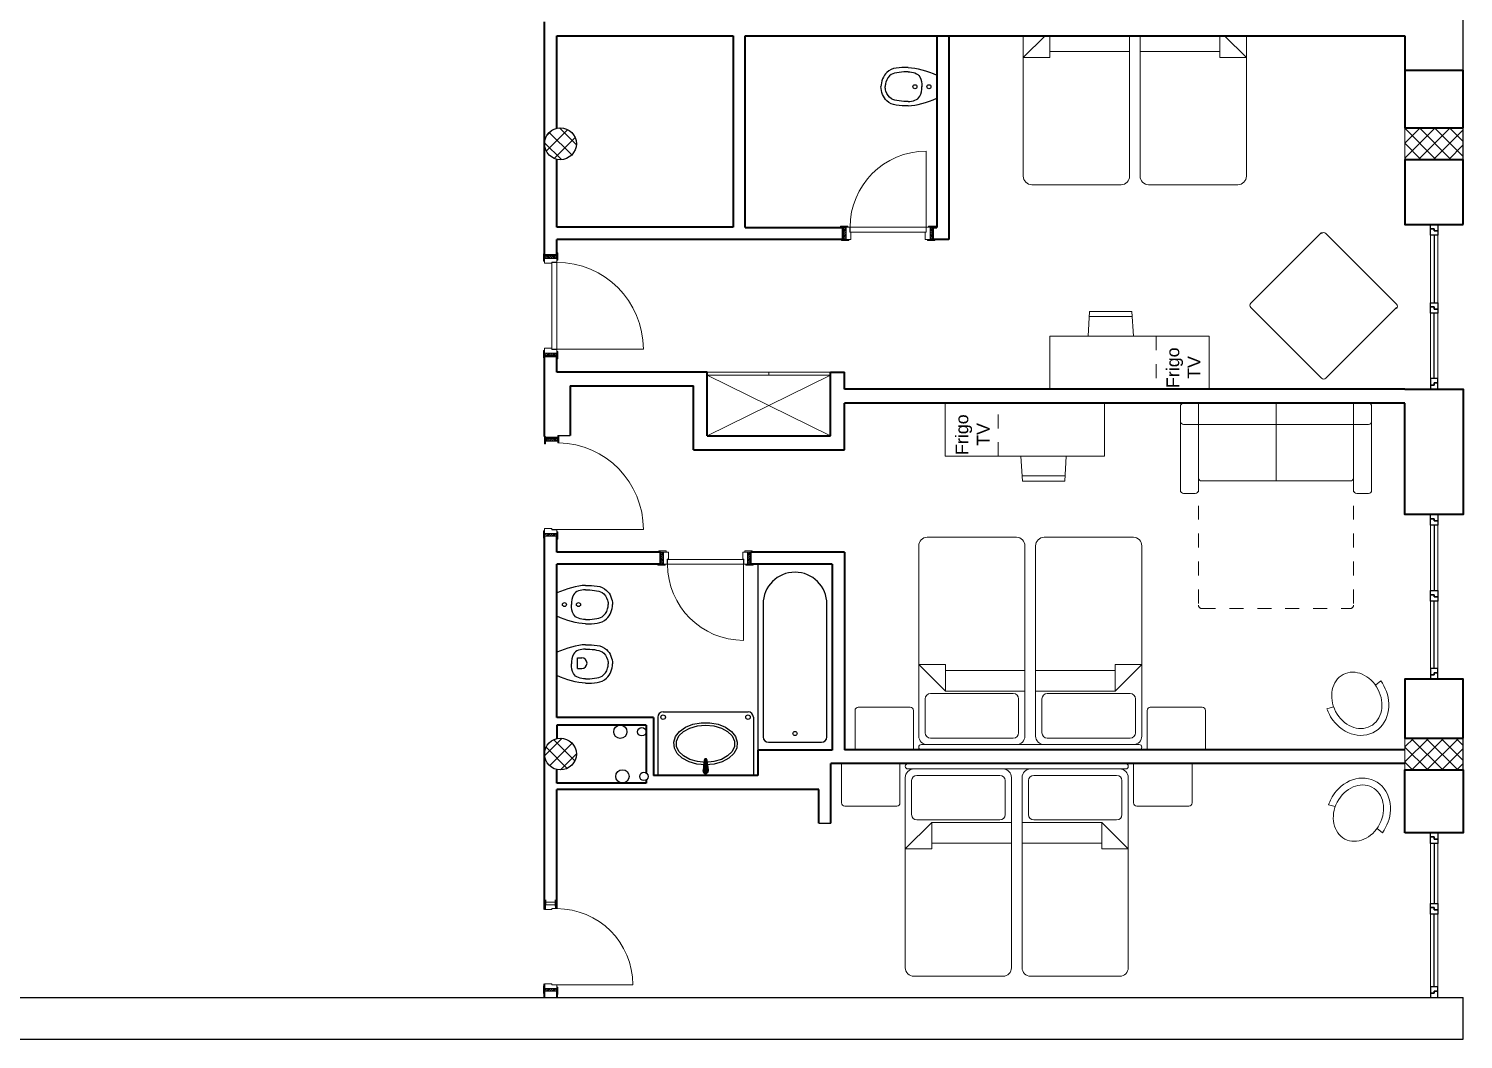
# Model space of a CAD drawing. Header units: inches. Extents: x -2770 to 3095, y -2847 to 3009.
# Drawn here: x 47.74 to 58.03, y 118.74 to 125.98 of the extents above; entities that cross this region are included whole.
import ezdxf

# ---------------------------------------------------------------- set-up
doc = ezdxf.new("R2010")
doc.units = ezdxf.units.IN
doc.header["$LTSCALE"] = 0.1
doc.header["$MEASUREMENT"] = 0
doc.linetypes.add('HIDDEN', pattern=[0.375, 0.25, -0.125])
for name, color, linetype, lineweight in [('ARREDI attrezzature - furniture', 175, 'Continuous', 9), ('MURATURA sezioni - section wall', 7, 'Continuous', 40), ('PILASTRI struttura - structure', 7, 'Continuous', 13), ('PORTE finestre - doors windows', 252, 'Continuous', 5), ('PROIEZIONI finissime - fine lines', 251, 'Continuous', 9)]:
    doc.layers.add(name, color=color, linetype=linetype, lineweight=lineweight)
for name, color, linetype in [('ARREDI igienici - bathroom', 173, 'Continuous'), ('FOGNATURE scarichi 2 - sewerage drains 2', 95, 'Continuous'), ('MONTANTI sezioni - windows structure section', 2, 'Continuous'), ('SCRITTE - txt', 252, 'Continuous')]:
    doc.layers.add(name, color=color, linetype=linetype)
doc.layers.add('MURATURE tratteggi - wall hatch', color=7, linetype='Continuous', lineweight=18, true_color=0x949494)
doc.layers.add('VETRATE sezioni - windows sections', color=7, linetype='Continuous', true_color=0x4d79ff)
doc.styles.get("Standard").update_dxf_attribs({"font": 'Arial.ttf'})

msp = doc.modelspace()

# ---------------------------------------------------------------- hatches: boundary and pattern name
at = {"layer": 'ARREDI igienici - bathroom', "linetype": 'Continuous'}
for points in [[(52.59332, 120.75137, 0.37817308), (52.58486, 120.74391), (52.57981, 120.70359, 0.12101958), (52.57732, 120.69634), (52.5755, 120.67112, 0.52453562), (52.59332, 120.64534)], [(52.59332, 120.75137, -0.37817308), (52.60177, 120.74391), (52.60682, 120.70359, -0.12101958), (52.60931, 120.69634), (52.61113, 120.67112, -0.52453562), (52.59332, 120.64534)]]:
    msp.add_hatch(color=256, dxfattribs=at).paths.add_polyline_path(points, flags=0)
at = {"layer": 'MURATURE tratteggi - wall hatch', "linetype": 'Continuous'}
h = msp.add_hatch(dxfattribs=at)
h.set_pattern_fill('NET', color=256, scale=0.609375, angle=135, style=0)
h.set_pattern_definition([(135, (152.78842, -49.43607), (-0.05386165, -0.05386165), []), (225, (152.78842, -49.43607), (0.05386165, -0.05386165), [])])
edge = h.paths.add_edge_path()
edge.add_arc((51.55235, 125.15917), 0.11426, 0, 360)
h = msp.add_hatch(dxfattribs=at)
h.set_pattern_fill('NET', color=256, scale=0.609375, angle=135, style=0)
h.set_pattern_definition([(135, (157.35883, -31.681885), (-0.05386165, -0.05386165), []), (225, (157.35883, -31.681885), (0.05386165, -0.05386165), [])])
h.paths.add_polyline_path([(57.60801, 125.04491), (57.60801, 125.27342), (58.02696, 125.27342), (58.02696, 125.04491)])
h = msp.add_hatch(dxfattribs=at)
h.set_pattern_fill('NET', color=256, scale=0.609375, angle=135, style=0)
h.set_pattern_definition([(135, (152.78842, -49.23246), (-0.05386165, -0.05386165), []), (225, (152.78842, -49.23246), (0.05386165, -0.05386165), [])])
edge = h.paths.add_edge_path()
edge.add_arc((51.55235, 120.78485), 0.11426, 0, 360)
h = msp.add_hatch(dxfattribs=at)
h.set_pattern_fill('NET', color=256, scale=0.609375, angle=135, style=0)
h.set_pattern_definition([(135, (157.35883, -31.48589), (-0.05386165, -0.05386165), []), (225, (157.35883, -31.48589), (0.05386165, -0.05386165), [])])
h.paths.add_polyline_path([(57.60801, 120.67059), (57.60801, 120.89911), (58.02696, 120.89911), (58.02696, 120.67059)])
at = {"layer": 'PORTE finestre - doors windows'}
h = msp.add_hatch(dxfattribs=at)
h.set_pattern_fill('ANSI31', color=135, scale=0.076172, style=0)
h.set_pattern_definition([(45, (55.809312, 92.131854), (-0.0067327062, 0.0067327062), [])])
h.paths.add_polyline_path([(53.58222, 124.47392), (53.58222, 124.55883), (53.60127, 124.55883), (53.60127, 124.47392)])
h = msp.add_hatch(dxfattribs=at)
h.set_pattern_fill('ANSI31', color=135, scale=0.076172, style=0)
h.set_pattern_definition([(135, (51.994981, 92.131854), (0.0067327062, 0.0067327062), [])])
h.paths.add_polyline_path([(54.22207, 124.47392), (54.22207, 124.55883), (54.20303, 124.55883), (54.20303, 124.47392)])
h = msp.add_hatch(dxfattribs=at)
h.set_pattern_fill('ANSI31', color=135, scale=0.076172, angle=180, style=0)
h.set_pattern_definition([(315, (19.097371, 122.12861), (0.0067327062, 0.0067327062), [])])
h.paths.add_polyline_path([(51.43943, 124.3557), (51.52435, 124.3557), (51.52435, 124.33666), (51.43943, 124.33666)])
h = msp.add_hatch(dxfattribs=at)
h.set_pattern_fill('ANSI31', color=135, scale=0.076172, angle=180, style=0)
h.set_pattern_definition([(45, (19.097371, 125.86677), (0.0067327062, -0.0067327062), [])])
h.paths.add_polyline_path([(51.43943, 123.63968), (51.52435, 123.63968), (51.52435, 123.65873), (51.43943, 123.65873)])
h = msp.add_hatch(dxfattribs=at)
h.set_pattern_fill('ANSI31', color=135, scale=0.076172, angle=180, style=0)
h.set_pattern_definition([(315, (19.105079, 120.819387), (0.0067327062, 0.0067327062), [])])
h.paths.add_polyline_path([(51.44714, 123.04648), (51.53206, 123.04648), (51.53206, 123.02743), (51.44714, 123.02743)])
h = msp.add_hatch(dxfattribs=at)
h.set_pattern_fill('ANSI31', color=135, scale=0.076172, angle=180, style=0)
h.set_pattern_definition([(45, (19.097371, 124.574122), (0.0067327062, -0.0067327062), [])])
h.paths.add_polyline_path([(51.43943, 122.34703), (51.52435, 122.34703), (51.52435, 122.36608), (51.43943, 122.36608)])
h = msp.add_hatch(dxfattribs=at)
h.set_pattern_fill('ANSI31', color=135, scale=0.076172, style=0)
h.set_pattern_definition([(315, (54.500483, 154.573498), (-0.0067327062, -0.0067327062), [])])
h.paths.add_polyline_path([(52.27339, 122.23144), (52.27339, 122.14652), (52.29244, 122.14652), (52.29244, 122.23144)])
h = msp.add_hatch(dxfattribs=at)
h.set_pattern_fill('ANSI31', color=135, scale=0.076172, style=0)
h.set_pattern_definition([(225, (50.686151, 154.573498), (0.0067327062, -0.0067327062), [])])
h.paths.add_polyline_path([(52.91324, 122.23144), (52.91324, 122.14652), (52.8942, 122.14652), (52.8942, 122.23144)])
h = msp.add_hatch(dxfattribs=at)
h.set_pattern_fill('ANSI31', color=135, scale=0.076172, angle=-90, style=0)
h.set_pattern_definition([(45, (19.097371, 121.311159), (0.0067327062, -0.0067327062), [])])
h.paths.add_polyline_path([(51.43943, 119.08407), (51.52435, 119.08407), (51.52435, 119.10311), (51.43943, 119.10311)])

# ---------------------------------------------------------------- linework, layer by layer
for p, q in [((58.02696, 124.57989), (58.02696, 132.74014)), ((58.02696, 122.50215), (58.02696, 123.39922)), ((51.54111, 123.06899), (51.6225, 123.06899)), ((58.02696, 120.2208), (58.02696, 121.32148)), ((58.02696, 120.2208), (58.02696, 120.54375)), ((53.40449, 120.28889), (53.49208, 120.28889)), ((51.51668, 119.70487), (51.51668, 119.73882)), ((51.51798, 119.69345), (51.51798, 119.73882)), ((51.51798, 119.69345), (51.51798, 119.67821)), ((45.87735, 119.04014), (58.02696, 119.04014)), ((58.02696, 118.74014), (58.02696, 119.04014)), ((38.02696, 118.74014), (58.02696, 118.74014))]:
    msp.add_line(p, q)
at = {"layer": 'ARREDI attrezzature - furniture', "linetype": 'Continuous'}
for p, q in [((55.02833, 125.93379), (54.8718, 125.77726)), ((55.06262, 125.93379), (55.06262, 125.77726)), ((56.28059, 125.93379), (56.28059, 125.77726)), ((56.31488, 125.93379), (56.47141, 125.77726)), ((56.50362, 124.01764), (57.00992, 124.52394)), ((57.04224, 124.51632), (57.54854, 124.01002)), ((56.50362, 123.98532), (57.00992, 123.47902)), ((57.04224, 123.47902), (57.54854, 123.98532)), ((52.60511, 123.52214), (53.48871, 123.52214)), ((52.60511, 123.49928), (53.48871, 123.49928)), ((52.60511, 123.49928), (53.48871, 123.0651)), ((52.60511, 123.0651), (53.48871, 123.49928)), ((53.04691, 123.49928), (53.04691, 123.52214)), ((56.1507, 122.74209), (57.21711, 122.74209)), ((54.31291, 121.23583), (54.12209, 121.42665)), ((54.31291, 121.23583), (54.31291, 121.42665)), ((55.53089, 121.23583), (55.53089, 121.42665)), ((55.53089, 121.23583), (55.7217, 121.42665)), ((57.3967, 121.27888), (57.43506, 121.31031)), ((57.09715, 121.12251), (57.04944, 121.109)), ((54.14114, 120.85303), (55.66077, 120.85303)), ((54.14114, 120.81494), (55.70266, 120.81494)), ((55.66077, 120.85303), (55.70266, 120.85303)), ((54.04433, 120.71592), (55.60585, 120.71592)), ((54.04433, 120.67783), (55.56396, 120.67783)), ((55.56396, 120.67783), (55.60585, 120.67783)), ((57.1089, 120.40835), (57.06119, 120.42186)), ((54.2161, 120.29503), (54.02529, 120.10421)), ((54.2161, 120.29503), (54.2161, 120.10421)), ((55.43408, 120.29503), (55.43408, 120.10421)), ((55.43408, 120.29503), (55.6249, 120.10421)), ((57.40845, 120.25198), (57.44682, 120.22055))]:
    msp.add_line(p, q, dxfattribs=at)
at = {"layer": 'ARREDI attrezzature - furniture', "linetype": 'Continuous', "lineweight": 0}
for p, q in [((54.8718, 124.92647), (54.8718, 125.93379)), ((55.63352, 124.92647), (55.63352, 125.93379)), ((55.70969, 124.92647), (55.70969, 125.93379)), ((56.47141, 124.92647), (56.47141, 125.93379)), ((55.63352, 125.81941), (55.06262, 125.81941)), ((56.28059, 125.81941), (55.70969, 125.81941)), ((54.8718, 125.77726), (55.06262, 125.77726)), ((56.47141, 125.77726), (56.28059, 125.77726)), ((54.93274, 124.86553), (55.57258, 124.86553)), ((55.77063, 124.86553), (56.41047, 124.86553)), ((54.18303, 122.33838), (54.82288, 122.33838)), ((55.02092, 122.33838), (55.66077, 122.33838)), ((54.12209, 122.27744), (54.12209, 120.91397)), ((54.88381, 122.27744), (54.88381, 120.91397)), ((54.95999, 122.27744), (54.95999, 120.91397)), ((55.7217, 122.27744), (55.7217, 120.91397)), ((54.12209, 121.42665), (54.31291, 121.42665)), ((55.7217, 121.42665), (55.53089, 121.42665)), ((54.88381, 121.3845), (54.31291, 121.3845)), ((55.53089, 121.3845), (54.95999, 121.3845)), ((54.20588, 121.21865), (54.80002, 121.21865)), ((54.88381, 121.23583), (54.31291, 121.23583)), ((55.53089, 121.23583), (54.95999, 121.23583)), ((55.63792, 121.21865), (55.04377, 121.21865)), ((54.1678, 120.93682), (54.1678, 121.18057)), ((54.83811, 121.18057), (54.83811, 120.93682)), ((55.00569, 121.18057), (55.00569, 120.93682)), ((55.676, 120.93682), (55.676, 121.18057)), ((54.80002, 120.89873), (54.20588, 120.89873)), ((55.04377, 120.89873), (55.63792, 120.89873)), ((54.02529, 119.25342), (54.02529, 120.61689)), ((54.07099, 120.59404), (54.07099, 120.35029)), ((54.70322, 120.63213), (54.10908, 120.63213)), ((54.7413, 120.35029), (54.7413, 120.59404)), ((54.78701, 119.25342), (54.78701, 120.61689)), ((54.86318, 119.25342), (54.86318, 120.61689)), ((54.90888, 120.35029), (54.90888, 120.59404)), ((54.94697, 120.63213), (55.54111, 120.63213)), ((55.57919, 120.59404), (55.57919, 120.35029)), ((55.6249, 119.25342), (55.6249, 120.61689)), ((54.10908, 120.31221), (54.70322, 120.31221)), ((54.78701, 120.29503), (54.2161, 120.29503)), ((55.43408, 120.29503), (54.86318, 120.29503)), ((55.54111, 120.31221), (54.94697, 120.31221)), ((54.02529, 120.10421), (54.2161, 120.10421)), ((54.78701, 120.14636), (54.2161, 120.14636)), ((55.43408, 120.14636), (54.86318, 120.14636)), ((55.6249, 120.10421), (55.43408, 120.10421)), ((54.08622, 119.19248), (54.72607, 119.19248)), ((54.92412, 119.19248), (55.56396, 119.19248))]:
    msp.add_line(p, q, dxfattribs=at)
at = {"layer": 'ARREDI attrezzature - furniture'}
for p, q in [((55.34641, 123.95789), (55.33649, 123.78008)), ((55.34435, 123.92091), (55.65316, 123.92091)), ((55.6511, 123.95789), (55.34641, 123.95789)), ((55.6511, 123.95789), (55.34641, 123.95789)), ((55.6511, 123.95789), (55.66102, 123.78008)), ((54.8649, 122.74153), (54.85498, 122.91934)), ((55.16959, 122.74153), (55.17951, 122.91934)), ((55.17165, 122.77852), (54.86284, 122.77852)), ((54.8649, 122.74153), (55.16959, 122.74153)), ((54.8649, 122.74153), (55.16959, 122.74153))]:
    msp.add_line(p, q, dxfattribs=at)
at = {"layer": 'ARREDI attrezzature - furniture', "linetype": 'HIDDEN', "ltscale": 0.3}
for p, q in [((55.82395, 123.78008), (55.82395, 123.39922)), ((54.69205, 122.91934), (54.69205, 123.3002)), ((56.12785, 122.76494), (56.12785, 121.85088)), ((57.23996, 122.76494), (57.23996, 121.85088)), ((56.1507, 121.82803), (57.21711, 121.82803))]:
    msp.add_line(p, q, dxfattribs=at)
at = {"layer": 'ARREDI attrezzature - furniture', "color": 0}
for p, q in [((55.99836, 122.67559), (55.99836, 123.27735)), ((56.02121, 123.3002), (57.3466, 123.3002)), ((56.12785, 122.76494), (56.12785, 123.3002)), ((56.6839, 122.74209), (56.6839, 123.3002)), ((57.23996, 122.76494), (57.23996, 123.3002)), ((57.36945, 122.67559), (57.36945, 123.27735)), ((56.02121, 123.14785), (57.3466, 123.14785)), ((56.105, 122.65274), (56.02121, 122.65274)), ((57.26281, 122.65274), (57.3466, 122.65274))]:
    msp.add_line(p, q, dxfattribs=at)
at = {"layer": 'ARREDI attrezzature - furniture', "color": 0, "flags": 128}
for points in [[(55.06223, 123.78008), (55.06223, 123.39922), (56.20481, 123.39922)], [(56.20481, 123.39922), (56.20481, 123.78008), (55.06223, 123.78008)], [(55.45377, 123.3002), (55.45377, 122.91934), (54.31119, 122.91934)], [(54.31119, 122.91934), (54.31119, 123.3002), (55.45377, 123.3002)]]:
    msp.add_lwpolyline(points, dxfattribs=at)
at = {"layer": 'ARREDI attrezzature - furniture', "linetype": 'Continuous', "lineweight": 0}
for points in [[(53.66541, 120.81494), (53.66541, 121.09678, -0.41421356), (53.68826, 121.11963), (54.06151, 121.11963, -0.41421356), (54.08436, 121.09678), (54.08436, 120.81494)], [(56.17839, 120.81494), (56.17839, 121.09678, 0.41421356), (56.15553, 121.11963), (55.78229, 121.11963, 0.41421356), (55.75944, 121.09678), (55.75944, 120.81494)], [(53.56861, 120.71592), (53.56861, 120.43408, 0.41421356), (53.59146, 120.41123), (53.9647, 120.41123, 0.41421356), (53.98755, 120.43408), (53.98755, 120.71592)], [(56.08158, 120.71592), (56.08158, 120.43408, -0.41421356), (56.05873, 120.41123), (55.68548, 120.41123, -0.41421356), (55.66263, 120.43408), (55.66263, 120.71592)]]:
    msp.add_lwpolyline(points, format="xyb", close=True, dxfattribs=at)
for centre, radius, start, end in [((54.93274, 124.92647), 0.06094, 180, 270), ((55.57258, 124.92647), 0.06094, 270, 0), ((55.77063, 124.92647), 0.06094, 180, 270), ((56.41047, 124.92647), 0.06094, 270, 0), ((54.18303, 122.27744), 0.06094, 90, 180), ((54.82288, 122.27744), 0.06094, 0, 90), ((55.02092, 122.27744), 0.06094, 90, 180), ((55.66077, 122.27744), 0.06094, 0, 90), ((54.20588, 121.18057), 0.03809, 90, 180), ((54.80002, 121.18057), 0.03809, 0, 90), ((55.04377, 121.18057), 0.03809, 90, 180), ((55.63792, 121.18057), 0.03809, 0, 90), ((54.18303, 120.91397), 0.06094, 180, 270), ((54.20588, 120.93682), 0.03809, 180, 270), ((54.80002, 120.93682), 0.03809, 270, 0), ((54.82288, 120.91397), 0.06094, 270, 0), ((55.02092, 120.91397), 0.06094, 180, 270), ((55.04377, 120.93682), 0.03809, 180, 270), ((55.63792, 120.93682), 0.03809, 270, 0), ((55.66077, 120.91397), 0.06094, 270, 0), ((54.08622, 120.61689), 0.06094, 90, 180), ((54.72607, 120.61689), 0.06094, 0, 90), ((54.92412, 120.61689), 0.06094, 90, 180), ((55.56396, 120.61689), 0.06094, 0, 90), ((54.10908, 120.59404), 0.03809, 90, 180), ((54.70322, 120.59404), 0.03809, 0, 90), ((54.94697, 120.59404), 0.03809, 90, 180), ((55.54111, 120.59404), 0.03809, 0, 90), ((54.10908, 120.35029), 0.03809, 180, 270), ((54.70322, 120.35029), 0.03809, 270, 0), ((54.94697, 120.35029), 0.03809, 180, 270), ((55.54111, 120.35029), 0.03809, 270, 0), ((54.08622, 119.25342), 0.06094, 180, 270), ((54.72607, 119.25342), 0.06094, 270, 0), ((54.92412, 119.25342), 0.06094, 180, 270), ((55.56396, 119.25342), 0.06094, 270, 0)]:
    msp.add_arc(centre, radius, start, end, dxfattribs=at)
at = {"layer": 'ARREDI attrezzature - furniture', "linetype": 'Continuous'}
for centre, radius, start, end in [((57.02608, 124.50016), 0.02285, 45, 135), ((56.51978, 124.00148), 0.02285, 135, 225), ((57.53238, 123.99386), 0.02285, 315, 45), ((57.02608, 123.49518), 0.02285, 225, 315), ((56.1507, 122.76494), 0.02285, 180, 270), ((57.21711, 122.76494), 0.02285, 270, 0), ((54.14114, 120.83398), 0.01904, 90, 270), ((55.70266, 120.83398), 0.01904, 270, 90), ((54.04433, 120.69688), 0.01904, 90, 270), ((55.60585, 120.69688), 0.01904, 270, 90)]:
    msp.add_arc(centre, radius, start, end, dxfattribs=at)
at = {"layer": 'ARREDI attrezzature - furniture', "color": 0}
for centre, start, end in [((56.02121, 123.27735), 90, 180), ((57.3466, 123.27735), 0, 90), ((56.02121, 123.17071), 180, 270), ((57.3466, 123.17071), 270, 0), ((56.02121, 122.67559), 180, 270), ((56.105, 122.67559), 270, 0), ((57.26281, 122.67559), 180, 270), ((57.3466, 122.67559), 270, 0)]:
    msp.add_arc(centre, 0.02285, start, end, dxfattribs=at)
at = {"layer": 'ARREDI attrezzature - furniture', "linetype": 'HIDDEN', "ltscale": 0.3}
for centre, start, end in [((56.1507, 121.85088), 180, 270), ((57.21711, 121.85088), 270, 0)]:
    msp.add_arc(centre, 0.02285, start, end, dxfattribs=at)
at = {"layer": 'ARREDI attrezzature - furniture', "linetype": 'Continuous', "extrusion": (0, 0, -1)}
msp.add_ellipse((57.2632, 121.16952), major_axis=(-0.09694, 0.18569), ratio=0.81818182, start_param=-1.57079633, end_param=4.71238898, dxfattribs=at)
at = {"layer": 'ARREDI attrezzature - furniture', "linetype": 'Continuous'}
msp.add_ellipse((57.27495, 120.36134), major_axis=(-0.09694, -0.18569), ratio=0.81818182, start_param=-1.57079633, end_param=4.71238898, dxfattribs=at)
for points in [[(57.43506, 121.31031), (57.46944, 121.26308), (57.49028, 121.20525), (57.49537, 121.08414), (57.4746, 121.02076), (57.39038, 120.93331), (57.32755, 120.91213), (57.20574, 120.92729), (57.14756, 120.96155), (57.09076, 121.02804), (57.07793, 121.04707), (57.06737, 121.06729), (57.06036, 121.08073), (57.05436, 121.0947), (57.04944, 121.109)], [(57.44682, 120.22055), (57.4812, 120.26778), (57.50204, 120.32561), (57.50712, 120.44672), (57.48636, 120.5101), (57.40214, 120.59755), (57.33931, 120.61873), (57.21749, 120.60357), (57.15931, 120.56931), (57.10251, 120.50282), (57.08969, 120.48379), (57.07913, 120.46356), (57.07211, 120.45012), (57.06611, 120.43616), (57.06119, 120.42186)]]:
    msp.add_open_spline(points, degree=3, knots=[1.38885215, 1.38885215, 1.38885215, 1.38885215, 2.091972, 2.091972, 2.87419399, 2.87419399, 3.65641599, 3.65641599, 4.43863798, 4.43863798, 4.71238898, 4.71238898, 4.71238898, 4.89433414, 4.89433414, 4.89433414, 4.89433414], dxfattribs=at)
at = {"layer": 'ARREDI igienici - bathroom'}
for p, q in [((54.25096, 125.65188), (54.25114, 125.485)), ((52.96809, 122.14518), (52.96809, 120.81217)), ((51.52578, 121.77241), (51.5256, 121.9393)), ((51.52578, 121.3472), (51.5256, 121.51409)), ((51.67479, 121.39814), (51.67479, 121.47431)), ((51.67479, 121.47431), (51.70526, 121.47431)), ((51.67479, 121.39814), (51.70526, 121.39814)), ((51.52578, 119.76283), (51.5256, 119.92971))]:
    msp.add_line(p, q, dxfattribs=at)
at = {"layer": 'ARREDI igienici - bathroom', "linetype": 'Continuous'}
for p, q in [((52.28863, 121.08714), (52.898, 121.08714)), ((52.25054, 121.04905), (52.25054, 120.63011)), ((52.44931, 120.9768), (52.5024, 120.99835)), ((52.48007, 120.97103), (52.5343, 120.98683)), ((52.5024, 120.99835), (52.56224, 121.00955)), ((52.5343, 120.98683), (52.59332, 120.99224)), ((52.56224, 121.00955), (52.62439, 121.00955)), ((52.59332, 120.99224), (52.65233, 120.98683)), ((52.62439, 121.00955), (52.68423, 120.99835)), ((52.65233, 120.98683), (52.70657, 120.97103)), ((52.68423, 120.99835), (52.73733, 120.9768)), ((52.93609, 121.04905), (52.93609, 120.63011)), ((52.36565, 120.86902), (52.3783, 120.90964)), ((52.3783, 120.90964), (52.40689, 120.94648)), ((52.38598, 120.87764), (52.40277, 120.91413)), ((52.38598, 120.83961), (52.38598, 120.87764)), ((52.40277, 120.91413), (52.43501, 120.94613)), ((52.40689, 120.94648), (52.44931, 120.9768)), ((52.43501, 120.94613), (52.48007, 120.97103)), ((52.70657, 120.97103), (52.75163, 120.94613)), ((52.73733, 120.9768), (52.77975, 120.94648)), ((52.75163, 120.94613), (52.78386, 120.91413)), ((52.77975, 120.94648), (52.80834, 120.90964)), ((52.78386, 120.91413), (52.80066, 120.87764)), ((52.80066, 120.87764), (52.80066, 120.83961)), ((52.80834, 120.90964), (52.82098, 120.86902)), ((52.36989, 120.82763), (52.36565, 120.86902)), ((52.39071, 120.78854), (52.36989, 120.82763)), ((52.40277, 120.80311), (52.38598, 120.83961)), ((52.42654, 120.75464), (52.39071, 120.78854)), ((52.43501, 120.77112), (52.40277, 120.80311)), ((52.78386, 120.80311), (52.75163, 120.77112)), ((52.79593, 120.78854), (52.76009, 120.75464)), ((52.80066, 120.83961), (52.78386, 120.80311)), ((52.81674, 120.82763), (52.79593, 120.78854)), ((52.82098, 120.86902), (52.81674, 120.82763)), ((52.47475, 120.72846), (52.42654, 120.75464)), ((52.48007, 120.74621), (52.43501, 120.77112)), ((52.53175, 120.71193), (52.47475, 120.72846)), ((52.5343, 120.73041), (52.48007, 120.74621)), ((52.59332, 120.70628), (52.53175, 120.71193)), ((52.59332, 120.725), (52.5343, 120.73041)), ((52.57732, 120.69634), (52.57511, 120.66566)), ((52.57981, 120.70359), (52.58486, 120.74391)), ((52.58296, 120.69469), (52.58296, 120.68336)), ((52.58296, 120.68389), (52.60368, 120.68389)), ((52.58296, 120.68336), (52.60368, 120.68336)), ((52.65233, 120.73041), (52.59332, 120.725)), ((52.65488, 120.71193), (52.59332, 120.70628)), ((52.60177, 120.74391), (52.60682, 120.70359)), ((52.60368, 120.68336), (52.60368, 120.69469)), ((52.60931, 120.69634), (52.61152, 120.66566)), ((52.70657, 120.74621), (52.65233, 120.73041)), ((52.71188, 120.72846), (52.65488, 120.71193)), ((52.75163, 120.77112), (52.70657, 120.74621)), ((52.76009, 120.75464), (52.71188, 120.72846)), ((52.25054, 120.63011), (52.93609, 120.63011)), ((52.57511, 120.66566), (52.57519, 120.6618)), ((52.61152, 120.66566), (52.61145, 120.66186)), ((52.15374, 120.53108), (52.83928, 120.53108))]:
    msp.add_line(p, q, dxfattribs=at)
at = {"layer": 'ARREDI igienici - bathroom'}
msp.add_lwpolyline([(53.00618, 121.85953), (53.00618, 120.90739, 0.41421356), (53.04426, 120.8693), (53.42512, 120.8693, 0.41421356), (53.46321, 120.90739), (53.46321, 121.85953)], format="xyb", dxfattribs=at)
for centre, radius in [((54.09461, 125.56818), 0.01428), ((54.19515, 125.56818), 0.01428), ((51.5816, 121.85612), 0.01428), ((51.68213, 121.85612), 0.01428), ((53.23469, 120.93196), 0.01443)]:
    msp.add_circle(centre, radius, dxfattribs=at)
at = {"layer": 'ARREDI igienici - bathroom', "linetype": 'Continuous'}
for centre, radius in [((51.55235, 125.15917), 0.11426), ((52.28863, 121.04905), 0.01617), ((52.898, 121.04905), 0.01617), ((51.55235, 120.78485), 0.11426)]:
    msp.add_circle(centre, radius, dxfattribs=at)
at = {"layer": 'ARREDI igienici - bathroom'}
for centre, radius, start, end in [((53.23469, 121.85953), 0.22852, 0, 180), ((51.70526, 121.43623), 0.03809, 269.998251, 89.998251)]:
    msp.add_arc(centre, radius, start, end, dxfattribs=at)
at = {"layer": 'ARREDI igienici - bathroom', "linetype": 'Continuous'}
for centre, radius, start, end in [((52.28863, 121.04905), 0.03809, 90, 180), ((52.28863, 121.04905), 0.03809, 90, 180), ((52.898, 121.04905), 0.03809, 0, 90), ((52.59332, 120.69489), 0.01606, 5.169607, 174.830393), ((52.59332, 120.69436), 0.01606, 5.169607, 174.830393), ((52.59332, 120.69469), 0.01036, 0, 180), ((52.59332, 120.74285), 0.00852, 7.138925, 172.861075), ((52.59332, 120.66439), 0.01904, 159.285556, 20.714444), ((52.59332, 120.66439), 0.01831, 188.103297, 352.162589)]:
    msp.add_arc(centre, radius, start, end, dxfattribs=at)
at = {"layer": 'ARREDI igienici - bathroom'}
for points, knots in [([(54.04524, 125.70568), (53.98637, 125.70563), (53.89204, 125.70728), (53.8511, 125.60554), (53.85114, 125.5684)], [0, 0, 0, 0, 0.216871065, 0.363136294, 0.363136294, 0.363136294, 0.363136294]), ([(54.04527, 125.67521), (54.00799, 125.67518), (53.94986, 125.67031), (53.90671, 125.64365), (53.89315, 125.62359), (53.88315, 125.58923), (53.8816, 125.57842), (53.88161, 125.56843)], [0, 0, 0, 0, 0.154860231, 0.154860231, 0.272629299, 0.272629299, 0.324243427, 0.324243427, 0.324243427, 0.324243427]), ([(54.04548, 125.67493), (54.08025, 125.67457), (54.13704, 125.65849), (54.14442, 125.59204), (54.1444, 125.56818)], [0, 0, 0, 0, 0.136937949, 0.23089304, 0.23089304, 0.23089304, 0.23089304]), ([(54.04551, 125.43146), (53.98663, 125.43141), (53.89232, 125.42962), (53.85117, 125.53126), (53.85114, 125.5684)], [0, 0, 0, 0, 0.216887363, 0.363152593, 0.363152593, 0.363152593, 0.363152593]), ([(54.04548, 125.46193), (54.0082, 125.46189), (53.95006, 125.46669), (53.90685, 125.49326), (53.89325, 125.51329), (53.88319, 125.54764), (53.88162, 125.55844), (53.88161, 125.56843)], [0, 0, 0, 0, 0.154860231, 0.154860231, 0.272629299, 0.272629299, 0.324243427, 0.324243427, 0.324243427, 0.324243427]), ([(54.04548, 125.46193), (54.08025, 125.4623), (54.13704, 125.47838), (54.14442, 125.54483), (54.1444, 125.56868)], [0, 0, 0, 0, 0.136937949, 0.23089304, 0.23089304, 0.23089304, 0.23089304]), ([(51.73126, 121.96237), (51.6965, 121.962), (51.6397, 121.94592), (51.63232, 121.87947), (51.63234, 121.85562)], [0, 0, 0, 0, 0.136937949, 0.23089304, 0.23089304, 0.23089304, 0.23089304]), ([(51.73123, 121.99284), (51.79011, 121.99289), (51.88442, 121.99468), (51.92557, 121.89303), (51.9256, 121.8559)], [0, 0, 0, 0, 0.216887363, 0.363152593, 0.363152593, 0.363152593, 0.363152593]), ([(51.73126, 121.96237), (51.76854, 121.9624), (51.82668, 121.95761), (51.86989, 121.93103), (51.88349, 121.91101), (51.89355, 121.87666), (51.89513, 121.86586), (51.89514, 121.85587)], [0, 0, 0, 0, 0.154860231, 0.154860231, 0.272629299, 0.272629299, 0.324243427, 0.324243427, 0.324243427, 0.324243427]), ([(51.73126, 121.74937), (51.6965, 121.74973), (51.6397, 121.76581), (51.63232, 121.83226), (51.63234, 121.85612)], [0, 0, 0, 0, 0.136937949, 0.23089304, 0.23089304, 0.23089304, 0.23089304]), ([(51.73147, 121.74909), (51.76875, 121.74912), (51.82688, 121.75399), (51.87003, 121.78065), (51.88359, 121.8007), (51.89359, 121.83507), (51.89515, 121.84588), (51.89514, 121.85587)], [0, 0, 0, 0, 0.154860231, 0.154860231, 0.272629299, 0.272629299, 0.324243427, 0.324243427, 0.324243427, 0.324243427]), ([(51.7315, 121.71862), (51.79037, 121.71867), (51.8847, 121.71702), (51.92564, 121.81876), (51.9256, 121.8559)], [0, 0, 0, 0, 0.216871065, 0.363136294, 0.363136294, 0.363136294, 0.363136294]), ([(51.73126, 121.53716), (51.6965, 121.53679), (51.6397, 121.52071), (51.63232, 121.45426), (51.63234, 121.43041)], [0, 0, 0, 0, 0.136937949, 0.23089304, 0.23089304, 0.23089304, 0.23089304]), ([(51.73123, 121.56763), (51.79011, 121.56768), (51.88442, 121.56947), (51.92557, 121.46782), (51.9256, 121.43069)], [0, 0, 0, 0, 0.216887363, 0.363152593, 0.363152593, 0.363152593, 0.363152593]), ([(51.73126, 121.53716), (51.76854, 121.53719), (51.82668, 121.5324), (51.86989, 121.50582), (51.88349, 121.4858), (51.89355, 121.45145), (51.89513, 121.44065), (51.89514, 121.43066)], [0, 0, 0, 0, 0.154860231, 0.154860231, 0.272629299, 0.272629299, 0.324243427, 0.324243427, 0.324243427, 0.324243427]), ([(51.73126, 121.32415), (51.6965, 121.32452), (51.6397, 121.3406), (51.63232, 121.40705), (51.63234, 121.43091)], [0, 0, 0, 0, 0.136937949, 0.23089304, 0.23089304, 0.23089304, 0.23089304]), ([(51.73147, 121.32388), (51.76875, 121.32391), (51.82688, 121.32878), (51.87003, 121.35544), (51.88359, 121.37549), (51.89359, 121.40986), (51.89515, 121.42067), (51.89514, 121.43066)], [0, 0, 0, 0, 0.154860231, 0.154860231, 0.272629299, 0.272629299, 0.324243427, 0.324243427, 0.324243427, 0.324243427]), ([(51.7315, 121.29341), (51.79037, 121.29346), (51.8847, 121.29181), (51.92564, 121.39355), (51.9256, 121.43069)], [0, 0, 0, 0, 0.216871065, 0.363136294, 0.363136294, 0.363136294, 0.363136294])]:
    msp.add_open_spline(points, degree=3, knots=knots, dxfattribs=at)
for points in [[(54.04551, 125.70534), (54.10603, 125.70534), (54.18113, 125.68073), (54.25114, 125.65181)], [(54.04551, 125.43146), (54.10603, 125.43146), (54.18113, 125.45607), (54.25114, 125.485)], [(51.73123, 121.99284), (51.67071, 121.99284), (51.59562, 121.96822), (51.5256, 121.9393)], [(51.73123, 121.71896), (51.67071, 121.71896), (51.59562, 121.74357), (51.5256, 121.77249)], [(51.73123, 121.56763), (51.67071, 121.56763), (51.59562, 121.54301), (51.5256, 121.51409)], [(51.73123, 121.29375), (51.67071, 121.29375), (51.59562, 121.31836), (51.5256, 121.34728)]]:
    msp.add_open_spline(points, degree=3, dxfattribs=at)
at = {"layer": 'FOGNATURE scarichi 2 - sewerage drains 2', "linetype": 'Continuous'}
for centre, radius in [((51.98198, 120.94481), 0.04761), ((52.13629, 120.94481), 0.03047), ((51.99722, 120.62489), 0.04761), ((52.15152, 120.62489), 0.03047)]:
    msp.add_circle(centre, radius, dxfattribs=at)
at = {"layer": 'MONTANTI sezioni - windows structure section', "flags": 128}
for points in [[(57.84418, 124.57989), (57.84418, 124.53418), (57.8175, 124.53418), (57.8175, 124.54942), (57.79079, 124.54942), (57.79079, 124.57989), (57.84418, 124.57989)], [(57.79081, 124.50372), (57.79081, 124.54942), (57.8175, 124.54942), (57.8175, 124.53418), (57.84421, 124.53418), (57.84421, 124.50372), (57.79081, 124.50372)], [(57.84421, 124.02002), (57.84421, 123.97432), (57.81752, 123.97432), (57.81752, 123.98955), (57.79081, 123.98955), (57.79081, 124.02002), (57.84421, 124.02002)], [(57.79084, 123.94385), (57.79084, 123.98955), (57.81752, 123.98955), (57.81752, 123.97432), (57.84423, 123.97432), (57.84423, 123.94385), (57.79084, 123.94385)], [(57.79081, 123.47539), (57.79081, 123.42969), (57.8175, 123.42969), (57.8175, 123.44492), (57.84421, 123.44492), (57.84421, 123.47539), (57.79081, 123.47539)], [(57.84418, 123.39922), (57.84418, 123.44492), (57.8175, 123.44492), (57.8175, 123.42969), (57.79079, 123.42969), (57.79079, 123.39922), (57.84418, 123.39922)], [(57.84418, 122.50215), (57.84418, 122.45645), (57.8175, 122.45645), (57.8175, 122.47168), (57.79079, 122.47168), (57.79079, 122.50215), (57.84418, 122.50215)], [(57.79081, 122.42598), (57.79081, 122.47168), (57.8175, 122.47168), (57.8175, 122.45645), (57.84421, 122.45645), (57.84421, 122.42598), (57.79081, 122.42598)], [(57.84421, 121.95752), (57.84421, 121.91181), (57.81752, 121.91181), (57.81752, 121.92705), (57.79081, 121.92705), (57.79081, 121.95752), (57.84421, 121.95752)], [(57.79084, 121.88135), (57.79084, 121.92705), (57.81752, 121.92705), (57.81752, 121.91181), (57.84423, 121.91181), (57.84423, 121.88135), (57.79084, 121.88135)], [(57.79081, 121.39765), (57.79081, 121.35195), (57.8175, 121.35195), (57.8175, 121.36719), (57.84421, 121.36719), (57.84421, 121.39765), (57.79081, 121.39765)], [(57.84418, 121.32148), (57.84418, 121.36719), (57.8175, 121.36719), (57.8175, 121.35195), (57.79079, 121.35195), (57.79079, 121.32148), (57.84418, 121.32148)], [(57.84418, 120.2208), (57.84418, 120.1751), (57.8175, 120.1751), (57.8175, 120.19033), (57.79079, 120.19033), (57.79079, 120.2208), (57.84418, 120.2208)], [(57.79081, 120.14463), (57.79081, 120.19033), (57.8175, 120.19033), (57.8175, 120.1751), (57.84421, 120.1751), (57.84421, 120.14463), (57.79081, 120.14463)], [(57.84421, 119.71426), (57.84421, 119.66855), (57.81752, 119.66855), (57.81752, 119.68379), (57.79081, 119.68379), (57.79081, 119.71425), (57.84421, 119.71425)], [(57.79084, 119.63808), (57.79084, 119.68379), (57.81752, 119.68379), (57.81752, 119.66855), (57.84423, 119.66855), (57.84423, 119.63809), (57.79084, 119.63809)], [(57.84418, 119.04014), (57.84418, 119.08584), (57.8175, 119.08584), (57.8175, 119.0706), (57.79079, 119.0706), (57.79079, 119.04014), (57.84418, 119.04014)], [(57.79081, 119.11631), (57.79081, 119.0706), (57.8175, 119.0706), (57.8175, 119.08584), (57.84421, 119.08584), (57.84421, 119.11631), (57.79081, 119.11631)]]:
    msp.add_lwpolyline(points, dxfattribs=at)
at = {"layer": 'MURATURA sezioni - section wall'}
for p, q in [((51.43809, 124.35951), (51.43809, 126.03379)), ((51.52569, 125.93379), (52.79014, 125.93379)), ((51.52569, 125.27027), (51.52569, 125.93379)), ((52.79014, 125.93379), (52.79014, 124.56084)), ((52.87774, 124.5595), (52.87774, 125.93379)), ((52.87774, 125.93379), (57.60801, 125.93379)), ((54.251, 125.93379), (54.251, 124.5595)), ((54.3386, 125.93379), (54.3386, 124.47325)), ((57.60801, 125.93379), (57.60801, 125.68438)), ((51.52569, 124.56084), (51.52569, 125.04806)), ((52.79014, 124.56084), (51.52569, 124.56084)), ((52.87774, 124.5595), (53.57842, 124.5595)), ((53.57842, 124.47325), (53.57842, 124.5595)), ((54.22588, 124.5595), (54.251, 124.5595)), ((54.22588, 124.47325), (54.22588, 124.5595)), ((51.52569, 124.35951), (51.52569, 124.47325)), ((53.57842, 124.47325), (51.52569, 124.47325)), ((54.3386, 124.47325), (54.22588, 124.47325)), ((51.52569, 124.35951), (51.43809, 124.35951)), ((51.52569, 123.63587), (51.43809, 123.63587)), ((51.43809, 123.63587), (51.52569, 123.63587)), ((51.43809, 123.06137), (51.43809, 123.63587)), ((51.52569, 123.52214), (51.52569, 123.63587)), ((52.60511, 123.52214), (51.52569, 123.52214)), ((52.60511, 123.0651), (52.60511, 123.52214)), ((53.48987, 123.0651), (53.48987, 123.52214)), ((53.48987, 123.52214), (53.58889, 123.52214)), ((53.58889, 123.39922), (53.58889, 123.52214)), ((51.6225, 123.42311), (52.50609, 123.42311)), ((52.50609, 122.96608), (52.50609, 123.42311)), ((57.60801, 123.39922), (53.58889, 123.39922)), ((57.60801, 123.3002), (53.58889, 123.3002)), ((53.58889, 122.96608), (53.58889, 123.3002)), ((51.5334, 123.05028), (51.4458, 123.05028)), ((52.60511, 123.0651), (53.48987, 123.0651)), ((52.50609, 122.96608), (53.58889, 122.96608)), ((53.48987, 122.96608), (53.58889, 122.96608)), ((51.43809, 119.67059), (51.43809, 122.34323)), ((51.52569, 122.23278), (51.52569, 122.34323)), ((52.26959, 122.23278), (51.52569, 122.23278)), ((52.26959, 122.14518), (52.26959, 122.23278)), ((52.91705, 122.14518), (52.91705, 122.23278)), ((53.58889, 122.23278), (52.91705, 122.23278)), ((53.58889, 122.23278), (53.58889, 120.81494)), ((51.52569, 121.04574), (51.52569, 122.14518)), ((52.26959, 122.14518), (51.52569, 122.14518)), ((53.50129, 122.14518), (52.91705, 122.14518)), ((53.50129, 122.14518), (53.50129, 120.81217)), ((52.22007, 121.04574), (51.52569, 121.04574)), ((51.52569, 120.99242), (51.52569, 120.89595)), ((52.16675, 120.99242), (51.52569, 120.99242)), ((52.16675, 120.99242), (52.16675, 120.65127)), ((52.22007, 121.04574), (52.22007, 120.63011)), ((53.50129, 120.81217), (52.96809, 120.81217)), ((52.96809, 120.81217), (52.96809, 120.63011)), ((57.60801, 120.81494), (53.58889, 120.81494)), ((51.52569, 120.57641), (51.52569, 120.67374)), ((57.60801, 120.71592), (53.49208, 120.71592)), ((53.49208, 120.28889), (53.49208, 120.71592)), ((51.52569, 120.57641), (51.52569, 120.62174)), ((52.16675, 120.57641), (51.52569, 120.57641)), ((52.16675, 120.5985), (52.16675, 120.57641)), ((52.96809, 120.63011), (52.22007, 120.63011)), ((51.52569, 119.67687), (51.52569, 120.53108)), ((53.40449, 120.53108), (51.52569, 120.53108)), ((53.40449, 120.28889), (53.40449, 120.53108)), ((51.43809, 119.04014), (51.43809, 119.13739)), ((51.52569, 119.08725), (51.52569, 119.04014))]:
    msp.add_line(p, q, dxfattribs=at)
at = {"layer": 'MURATURA sezioni - section wall', "linetype": 'Continuous'}
for points in [[(58.02696, 125.27342), (58.02696, 125.68438), (57.60801, 125.68438), (57.60801, 125.27342)], [(58.02696, 124.57989), (58.02696, 125.04491), (57.60801, 125.04491), (57.60801, 124.57989)], [(58.02696, 120.89911), (58.02696, 121.32148), (57.60801, 121.32148), (57.60801, 120.89911)], [(57.60801, 120.2208), (57.60801, 120.67059), (58.02696, 120.67059), (58.02696, 120.2208)]]:
    msp.add_lwpolyline(points, close=True, dxfattribs=at)
at = {"layer": 'MURATURA sezioni - section wall'}
msp.add_lwpolyline([(51.6225, 123.42311), (51.6225, 123.06899)], dxfattribs=at)
at = {"layer": 'MURATURA sezioni - section wall', "linetype": 'Continuous'}
msp.add_lwpolyline([(57.60801, 123.39922), (58.02696, 123.39922), (58.02696, 122.50215), (57.60801, 122.50215), (57.60801, 123.3002)], dxfattribs=at)
at = {"layer": 'PILASTRI struttura - structure', "linetype": 'Continuous'}
msp.add_lwpolyline([(57.60801, 125.04491), (57.60801, 125.27342), (58.02696, 125.27342), (58.02696, 125.04491)], close=True, dxfattribs=at)
msp.add_lwpolyline([(57.60801, 120.71592), (57.60801, 120.89911), (58.02696, 120.89911), (58.02696, 120.67059), (57.60801, 120.67059), (57.60801, 120.71592)], dxfattribs=at)
at = {"layer": 'PORTE finestre - doors windows'}
for p, q in [((53.55971, 124.56788), (53.59365, 124.56788)), ((53.55971, 124.56788), (53.55971, 124.56017)), ((53.55971, 124.56017), (53.61269, 124.56017)), ((53.57842, 124.47258), (53.57842, 124.56017)), ((53.59365, 124.56788), (53.61269, 124.56788)), ((53.60127, 124.47258), (53.60127, 124.56017)), ((53.60127, 124.56017), (53.62793, 124.56017)), ((53.61269, 124.56017), (53.61269, 124.56788)), ((53.62793, 124.52455), (53.62793, 124.56017)), ((53.62793, 124.52455), (53.63554, 124.52455)), ((54.17502, 124.56017), (53.62927, 124.56017)), ((53.62927, 124.5259), (53.62927, 124.56017)), ((54.17502, 124.5259), (53.62927, 124.5259)), ((53.63554, 124.47258), (53.63554, 124.52455)), ((54.17637, 124.52455), (54.16875, 124.52455)), ((54.16875, 124.47258), (54.16875, 124.52455)), ((54.17502, 124.5259), (54.17502, 124.56017)), ((54.20303, 124.56017), (54.17637, 124.56017)), ((54.17637, 124.52455), (54.17637, 124.56017)), ((54.1916, 124.56017), (54.1916, 124.56788)), ((54.21064, 124.56788), (54.1916, 124.56788)), ((54.24458, 124.56017), (54.1916, 124.56017)), ((54.20303, 124.47258), (54.20303, 124.56017)), ((54.24458, 124.56788), (54.21064, 124.56788)), ((54.22588, 124.47258), (54.22588, 124.56017)), ((54.24458, 124.56788), (54.24458, 124.56017)), ((51.52569, 124.37821), (51.52569, 124.32523)), ((51.5334, 124.37821), (51.52569, 124.37821)), ((51.5334, 124.37821), (51.5334, 124.34427)), ((53.56733, 124.47258), (53.60127, 124.47258)), ((53.56733, 124.47258), (53.56733, 124.46487)), ((53.56733, 124.46487), (53.62031, 124.46487)), ((53.60127, 124.47258), (53.63554, 124.47258)), ((53.62031, 124.47258), (53.62031, 124.46487)), ((54.20303, 124.47258), (54.16875, 124.47258)), ((54.18398, 124.47258), (54.18398, 124.46487)), ((54.23697, 124.46487), (54.18398, 124.46487)), ((54.23697, 124.47258), (54.20303, 124.47258)), ((54.23697, 124.47258), (54.23697, 124.46487)), ((51.43038, 124.3706), (51.43038, 124.31761)), ((51.43809, 124.3706), (51.43038, 124.3706)), ((51.43809, 124.31761), (51.43038, 124.31761)), ((51.43809, 124.3706), (51.43809, 124.33666)), ((51.43809, 124.35951), (51.52569, 124.35951)), ((51.43809, 124.33666), (51.52569, 124.33666)), ((51.43809, 124.33666), (51.43809, 124.30238)), ((51.43809, 124.30238), (51.49007, 124.30238)), ((51.49007, 124.30999), (51.52569, 124.30999)), ((51.49007, 124.30999), (51.49007, 124.30238)), ((51.49141, 123.68673), (51.49141, 124.30865)), ((51.49141, 124.30865), (51.52569, 124.30865)), ((51.52569, 124.33666), (51.52569, 124.30999)), ((51.52569, 124.32523), (51.5334, 124.32523)), ((51.52569, 123.68673), (51.52569, 124.30865)), ((51.5334, 124.34427), (51.5334, 124.32523)), ((51.43038, 123.62479), (51.43038, 123.67777)), ((51.43809, 123.67777), (51.43038, 123.67777)), ((51.43809, 123.65873), (51.43809, 123.693)), ((51.43809, 123.693), (51.49007, 123.693)), ((51.43809, 123.62479), (51.43809, 123.65873)), ((51.43809, 123.65873), (51.52569, 123.65873)), ((51.49007, 123.68539), (51.49007, 123.693)), ((51.49007, 123.68539), (51.52569, 123.68539)), ((51.49141, 123.68673), (51.52569, 123.68673)), ((51.52569, 123.65873), (51.52569, 123.68539)), ((51.52569, 123.61717), (51.52569, 123.67015)), ((51.52569, 123.67015), (51.5334, 123.67015)), ((51.5334, 123.65111), (51.5334, 123.67015)), ((51.43809, 123.62479), (51.43038, 123.62479)), ((51.52569, 123.63587), (51.43809, 123.63587)), ((51.5334, 123.61717), (51.52569, 123.61717)), ((51.5334, 123.61717), (51.5334, 123.65111)), ((51.43809, 123.06137), (51.43809, 123.00839)), ((51.4458, 123.06137), (51.43809, 123.06137)), ((51.4458, 123.06137), (51.4458, 123.00839)), ((51.4458, 123.05028), (51.5334, 123.05028)), ((51.5334, 123.06899), (51.5334, 123.01601)), ((51.54111, 123.06899), (51.5334, 123.06899)), ((51.54111, 123.06899), (51.54111, 123.03505)), ((51.43809, 123.02743), (51.43809, 123.00839)), ((51.4458, 123.00839), (51.43809, 123.00839)), ((51.4458, 123.02743), (51.5334, 123.02743)), ((51.5334, 123.01601), (51.54111, 123.01601)), ((51.54111, 123.03505), (51.54111, 123.01601)), ((51.43038, 122.33214), (51.43038, 122.38512)), ((51.43809, 122.38512), (51.43038, 122.38512)), ((51.43809, 122.33214), (51.43038, 122.33214)), ((51.43809, 122.36608), (51.43809, 122.40035)), ((51.43809, 122.40035), (51.49007, 122.40035)), ((51.43809, 122.33214), (51.43809, 122.36608)), ((51.43809, 122.36608), (51.52569, 122.36608)), ((51.49007, 122.39274), (51.49007, 122.40035)), ((51.49007, 122.39274), (51.52569, 122.39274)), ((51.49141, 122.39408), (51.52569, 122.39408)), ((51.52569, 122.36608), (51.52569, 122.39274)), ((51.52569, 122.32452), (51.52569, 122.3775)), ((51.52569, 122.3775), (51.5334, 122.3775)), ((51.5334, 122.32452), (51.52569, 122.32452)), ((51.5334, 122.35846), (51.5334, 122.3775)), ((51.5334, 122.32452), (51.5334, 122.35846)), ((52.2585, 122.24049), (52.31148, 122.24049)), ((52.2585, 122.23278), (52.2585, 122.24049)), ((52.2585, 122.23278), (52.29244, 122.23278)), ((52.26959, 122.23278), (52.26959, 122.14518)), ((52.29244, 122.23278), (52.29244, 122.14518)), ((52.29244, 122.23278), (52.32672, 122.23278)), ((52.31148, 122.23278), (52.31148, 122.24049)), ((52.32672, 122.23278), (52.32672, 122.1808)), ((52.8942, 122.23278), (52.85992, 122.23278)), ((52.85992, 122.23278), (52.85992, 122.1808)), ((52.92814, 122.24049), (52.87515, 122.24049)), ((52.87515, 122.23278), (52.87515, 122.24049)), ((52.92814, 122.23278), (52.8942, 122.23278)), ((52.8942, 122.23278), (52.8942, 122.14518)), ((52.91705, 122.23278), (52.91705, 122.14518)), ((52.92814, 122.23278), (52.92814, 122.24049)), ((52.25088, 122.14518), (52.30386, 122.14518)), ((52.25088, 122.13747), (52.25088, 122.14518)), ((52.25088, 122.13747), (52.28482, 122.13747)), ((52.28482, 122.13747), (52.30386, 122.13747)), ((52.29244, 122.14518), (52.3191, 122.14518)), ((52.30386, 122.14518), (52.30386, 122.13747)), ((52.3191, 122.1808), (52.3191, 122.14518)), ((52.3191, 122.1808), (52.32672, 122.1808)), ((52.86619, 122.17946), (52.32044, 122.17946)), ((52.32044, 122.17946), (52.32044, 122.14518)), ((52.86619, 122.14518), (52.32044, 122.14518)), ((52.86754, 122.1808), (52.85992, 122.1808)), ((52.86619, 122.17946), (52.86619, 122.14518)), ((52.86754, 122.1808), (52.86754, 122.14518)), ((52.8942, 122.14518), (52.86754, 122.14518)), ((52.93575, 122.14518), (52.88277, 122.14518)), ((52.88277, 122.14518), (52.88277, 122.13747)), ((52.90181, 122.13747), (52.88277, 122.13747)), ((52.93575, 122.13747), (52.90181, 122.13747)), ((52.93575, 122.13747), (52.93575, 122.14518)), ((51.52569, 119.74643), (51.52569, 119.71249)), ((51.52569, 119.74643), (51.52569, 119.69345)), ((51.43809, 119.73881), (51.43809, 119.70487)), ((51.43809, 119.70487), (51.43809, 119.67059)), ((51.44579, 119.68583), (51.43809, 119.68583)), ((51.43809, 119.67059), (51.49007, 119.67059)), ((51.44579, 119.73881), (51.44579, 119.70487)), ((51.44579, 119.70487), (51.44579, 119.67059)), ((51.44709, 119.73881), (51.44709, 119.70487)), ((51.44709, 119.70487), (51.51668, 119.70487)), ((51.49007, 119.67821), (51.52569, 119.67821)), ((51.49007, 119.67821), (51.49007, 119.67059)), ((51.49141, 119.67687), (51.52569, 119.67687)), ((51.51798, 119.69345), (51.52569, 119.69345)), ((51.52569, 119.71249), (51.52569, 119.69345)), ((51.52569, 119.70487), (51.52569, 119.67821)), ((51.43809, 119.10311), (51.43809, 119.13739)), ((51.43809, 119.13739), (51.49007, 119.13739)), ((51.49007, 119.12977), (51.49007, 119.13739)), ((51.49007, 119.12977), (51.52569, 119.12977)), ((51.49141, 119.13111), (51.52569, 119.13111)), ((51.52569, 119.10311), (51.52569, 119.12977)), ((51.43038, 119.06917), (51.43038, 119.12216)), ((51.43809, 119.12216), (51.43038, 119.12216)), ((51.43809, 119.06917), (51.43809, 119.10311)), ((51.43809, 119.10311), (51.52569, 119.10311)), ((51.52569, 119.06156), (51.52569, 119.11454)), ((51.52569, 119.11454), (51.5334, 119.11454)), ((51.5334, 119.0955), (51.5334, 119.11454)), ((51.5334, 119.06156), (51.5334, 119.0955))]:
    msp.add_line(p, q, dxfattribs=at)
at = {"layer": 'PORTE finestre - doors windows', "linetype": 'Continuous'}
for p, q in [((51.43809, 124.35951), (51.52569, 124.35951)), ((51.4458, 123.05028), (51.5334, 123.05028))]:
    msp.add_line(p, q, dxfattribs=at)
at = {"layer": 'PORTE finestre - doors windows'}
for points in [[(53.58222, 124.47392), (53.58222, 124.55883), (53.60127, 124.55883), (53.60127, 124.47392)], [(54.22207, 124.47392), (54.22207, 124.55883), (54.20303, 124.55883), (54.20303, 124.47392)], [(51.43943, 124.3557), (51.52435, 124.3557), (51.52435, 124.33666), (51.43943, 124.33666)], [(51.43943, 123.63968), (51.52435, 123.63968), (51.52435, 123.65873), (51.43943, 123.65873)], [(51.44714, 123.04648), (51.53206, 123.04648), (51.53206, 123.02743), (51.44714, 123.02743)], [(51.43943, 122.34703), (51.52435, 122.34703), (51.52435, 122.36608), (51.43943, 122.36608)], [(52.27339, 122.23144), (52.27339, 122.14652), (52.29244, 122.14652), (52.29244, 122.23144)], [(52.91324, 122.23144), (52.91324, 122.14652), (52.8942, 122.14652), (52.8942, 122.23144)], [(51.43943, 119.08407), (51.52435, 119.08407), (51.52435, 119.10311), (51.43943, 119.10311)]]:
    msp.add_lwpolyline(points, close=True, dxfattribs=at)
msp.add_lwpolyline([(51.51668, 119.70487), (51.44709, 119.70487), (51.44709, 119.72391), (51.51668, 119.72391)], dxfattribs=at)
at = {"layer": 'PROIEZIONI finissime - fine lines', "ltscale": 0.8}
for p, q in [((54.17502, 124.56017), (54.17502, 125.10593)), ((51.52569, 123.68673), (52.14762, 123.68673)), ((51.52569, 122.39408), (52.14762, 122.39408)), ((52.86619, 122.14518), (52.86619, 121.59942)), ((51.52569, 119.13111), (52.07145, 119.13111))]:
    msp.add_line(p, q, dxfattribs=at)
at = {"layer": 'PROIEZIONI finissime - fine lines'}
for p, q in [((57.79077, 124.50372), (57.79081, 124.02002)), ((57.84416, 124.50372), (57.84421, 124.02002)), ((57.79081, 123.47539), (57.79081, 123.94385)), ((57.84421, 123.47539), (57.84421, 123.94385)), ((57.79077, 122.42598), (57.79081, 121.95752)), ((57.84416, 122.42598), (57.84421, 121.95752)), ((57.79081, 121.39765), (57.79081, 121.88135)), ((57.84421, 121.39765), (57.84421, 121.88135)), ((57.79077, 120.14463), (57.79081, 119.71425)), ((57.84416, 120.14463), (57.84421, 119.71425)), ((57.79081, 119.11631), (57.79081, 119.63809)), ((57.84421, 119.11631), (57.84421, 119.63809))]:
    msp.add_line(p, q, dxfattribs=at)
at = {"layer": 'PROIEZIONI finissime - fine lines', "linetype": 'Continuous'}
for points in [[(57.60801, 124.57989), (58.02696, 124.57989)], [(58.02696, 123.39922), (57.60801, 123.39922)], [(57.60801, 122.50215), (58.02696, 122.50215)], [(58.02696, 121.32148), (57.60801, 121.32148)], [(57.60801, 120.2208), (58.02696, 120.2208)]]:
    msp.add_lwpolyline(points, dxfattribs=at)
at = {"layer": 'PROIEZIONI finissime - fine lines'}
for centre, radius, start, end in [((54.17502, 124.56017), 0.54576, 90, 180), ((51.52569, 123.68673), 0.62193, 0, 90), ((51.52535, 122.39394), 0.62227, 0.012991, 88.548934), ((52.86619, 122.14518), 0.54576, 180, 270), ((51.52569, 119.13111), 0.54576, 360, 90)]:
    msp.add_arc(centre, radius, start, end, dxfattribs=at)
at = {"layer": 'VETRATE sezioni - windows sections', "linetype": 'Continuous', "ltscale": 0.01}
for p, q in [((57.8174, 124.50372), (57.81747, 124.02002)), ((57.81745, 123.47539), (57.81747, 123.94385)), ((57.8174, 122.42598), (57.81747, 121.95752)), ((57.81745, 121.39765), (57.81747, 121.88135)), ((57.8174, 120.14463), (57.81747, 119.71425)), ((57.81745, 119.11631), (57.81747, 119.63809))]:
    msp.add_line(p, q, dxfattribs=at)

# ---------------------------------------------------------------- texts
at = {"layer": 'SCRITTE - txt'}
for s, p in [('Frigo', (55.98988, 123.40833)), ('TV', (56.14222, 123.47411)), ('Frigo', (54.47712, 122.92844)), ('TV', (54.62946, 122.99423))]:
    msp.add_text(s, height=0.091406, rotation=90, dxfattribs=at).set_placement(p)

doc.saveas('drawing.dxf')
